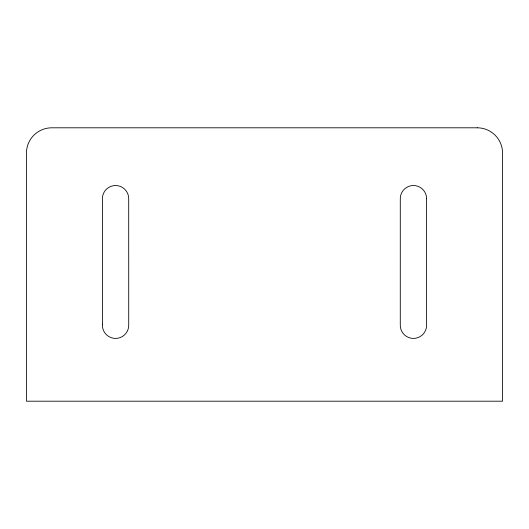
<?xml version="1.0" encoding="UTF-8"?>
<svg xmlns="http://www.w3.org/2000/svg" width="529" height="529" viewBox="0 0 529 529"><rect width="100%" height="100%" fill="white"/><g stroke="black" fill="none" stroke-linecap="round" stroke-linejoin="round"><path stroke-width="0.79" d="M102.401 324.687L102.395 325.256A13.165 13.165 0 0 0 115.851 338.415A13.165 13.165 0 0 0 128.719 324.68L128.712 199.254A13.165 13.165 0 0 0 115.851 185.52A13.165 13.165 0 0 0 102.401 198.686L102.401 324.687M426.605 198.686L426.605 325.256A13.165 13.165 0 0 1 413.149 338.415A13.165 13.165 0 0 1 400.281 324.68L400.288 199.254A13.165 13.165 0 0 1 413.149 185.52A13.165 13.165 0 0 1 426.599 198.686M477.237 127.8L51.763 127.8A25.313 25.313 0 0 0 26.45 153.119L26.45 401.2L502.55 401.2L502.55 153.119A25.313 25.313 0 0 0 477.237 127.8"/></g></svg>
